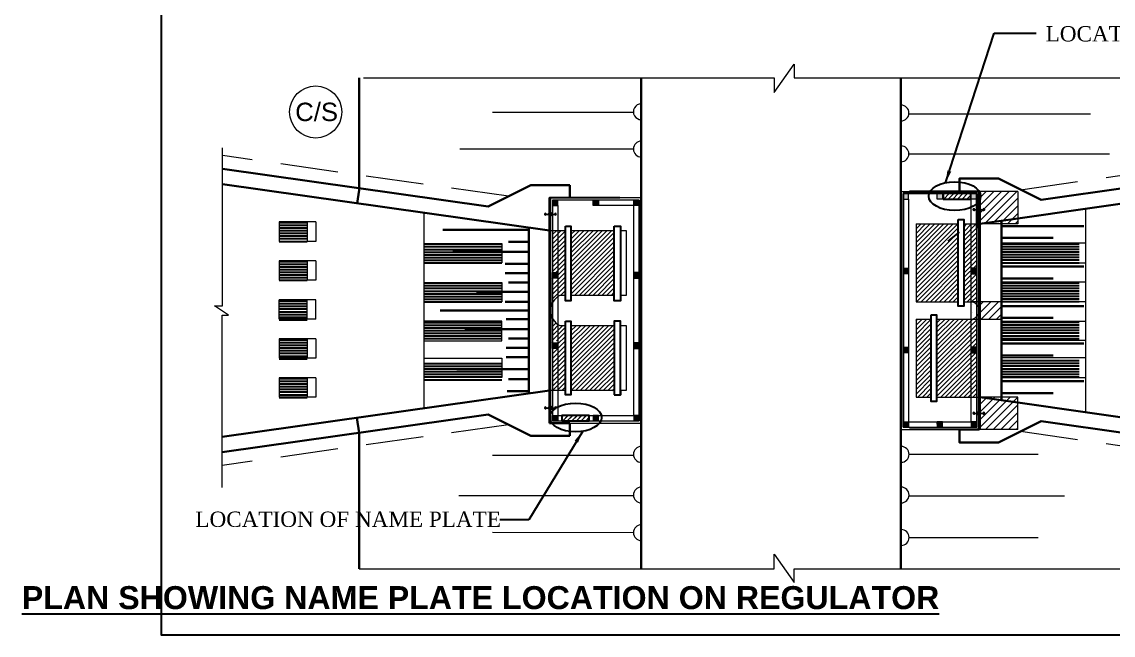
# Model space of a CAD drawing. Extents: x -358915 to 1258323, y -1667244 to -305611.
# Drawn here: x 1130786 to 1137903, y -1479586 to -1475585 of the extents above; entities that cross this region are included whole.
import ezdxf

# ---------------------------------------------------------------- set-up
doc = ezdxf.new("R2010")
doc.units = 0
doc.header["$LTSCALE"] = 300
doc.header["$MEASUREMENT"] = 0
for name, pattern in [('DASHED', [0.75, 0.5, -0.25]), ('DASHED2', [9.525, 6.35, -3.175]), ('HIDDEN', [0.375, 0.25, -0.125])]:
    doc.linetypes.add(name, pattern=pattern)
doc.layers.get('0').update_dxf_attribs({"linetype": 'CONTINUOUS'})
for name, color, linetype, lineweight in [('Dim', 7, 'CONTINUOUS', 9), ('Dimension', 8, 'CONTINUOUS', 18), ('HATCH', 252, 'CONTINUOUS', 5), ('line2', 3, 'CONTINUOUS', 30), ('Railing', 8, 'CONTINUOUS', 0), ('slop', 8, 'CONTINUOUS', 9)]:
    doc.layers.add(name, color=color, linetype=linetype, lineweight=lineweight)
for name, color, linetype in [('DOTTED', 240, 'DASHED2'), ('HATCH-1', 8, 'CONTINUOUS'), ('LINE', 7, 'CONTINUOUS'), ('line4', 4, 'CONTINUOUS'), ('line5', 5, 'CONTINUOUS'), ('P1', 7, 'CONTINUOUS'), ('TEXT', 10, 'CONTINUOUS')]:
    doc.layers.add(name, color=color, linetype=linetype)
doc.styles.add('Arial', font='arial.ttf')
doc.styles.add('style1', font='times.ttf')
doc.dimstyles.new('dim', dxfattribs={"dimtxt": 20, "dimasz": 20, "dimexe": 20, "dimexo": 5, "dimgap": 10, "dimtad": 1, "dimdec": 0, "dimzin": 0, "dimdsep": 46, "dimtxsty": 'Standard', "dimcen": 0.09, "dimclrd": 256, "dimclre": 256, "dimclrt": 7, "dimadec": 0, "dimazin": 0, "dimtfac": 1, "dimtdec": 0, "dimtofl": 0, "dimtmove": 0, "dimatfit": 3, "dimfxl": 20, "dimfxlon": 1, "dimtolj": 1, "dimtzin": 0, "dimlwd": -1, "dimlwe": -1, "dimarcsym": 1})
pattern_1 = [(180, (1037246.473, -1494840.805), (-3e-15, -17.64), [])]
pattern_2 = [(180, (1037246.473, -1494586.789), (-3e-15, -17.64), [])]
pattern_3 = [(180, (1037246.473, -1494586.075), (-3e-15, -17.64), [])]
pattern_4 = [(180, (1037071.963, -1494584.717), (-3e-15, -17.64), [])]

# ---------------------------------------------------------------- blocks, each defined once
blk = doc.blocks.new('Ralling02')
at = {"layer": 'Dim'}
h = blk.add_hatch(dxfattribs=at)
h.set_pattern_fill('ANSI31', color=15)
h.set_pattern_definition([(45, (350, -100), (-0.0883883476, 0.0883883476), [])])
h.paths.add_polyline_path([(-1700, -5275), (-1700, -5400), (-1575, -5400), (-1575, -5275)])
h = blk.add_hatch(dxfattribs=at)
h.set_pattern_fill('ANSI31', color=15)
h.set_pattern_definition([(45, (199.9996, -100), (-0.0883883476, 0.0883883476), [])])
h.paths.add_polyline_path([(-788, -5400), (-788, -5275), (-913, -5275), (-913, -5400)])
h = blk.add_hatch(dxfattribs=at)
h.set_pattern_fill('ANSI31', color=15)
h.set_pattern_definition([(45, (50, -100), (-0.0883883476, 0.0883883476), [])])
h.paths.add_polyline_path([(0, -5275), (-125, -5275), (-125, -5400), (0, -5400)])
at = {"layer": 'slop'}
h = blk.add_hatch(color=15, dxfattribs=at)
h.paths.add_polyline_path([(-1700, 0), (-1700, -125), (-1575, -125), (-1575, 0)])
h.paths.add_polyline_path([(-913, 0), (-913, -125), (-788, -125), (-788, 0)])
h.paths.add_polyline_path([(0, 0), (-125, 0), (-125, -125), (0, -125)])
for points in [[(-1575, -1725), (-1700, -1725), (-1700, -1850), (-1575, -1850)], [(0, -1725), (-125, -1725), (-125, -1850), (0, -1850)], [(-1575, -3550), (-1700, -3550), (-1700, -3675), (-1575, -3675)], [(0, -3550), (-125, -3550), (-125, -3675), (0, -3675)]]:
    blk.add_hatch(color=15, dxfattribs=at).paths.add_polyline_path(points)
at = {"layer": 'Dim', "ltscale": 500}
blk.add_lwpolyline([(-1700, -5400), (0, -5400), (0, 0), (-1700, 0)], close=True, dxfattribs=at)
blk.add_lwpolyline([(-1575, -125), (-1575, -125), (-1575, -5275), (-125, -5275), (-125, -125), (-913, -125)], dxfattribs=at)
at = {"layer": 'P1', "color": 8, "linetype": 'DASHED', "ltscale": 800000}
for p, q in [((0, 0), (-1700, 0)), ((-1700, 0), (-1700, -5400)), ((0, -801), (0, 0))]:
    blk.add_line(p, q, dxfattribs=at)
at = {"layer": 'Railing', "ltscale": 500}
for points in [[(-1700, -125), (-1575, -125), (-1575, 0), (-1700, 0)], [(0, -125), (-125, -125), (-125, 0), (0, 0)], [(-788, -125), (-913, -125), (-913, 0), (-788, 0)], [(-1700, -1725), (-1575, -1725), (-1575, -1850), (-1700, -1850)], [(0, -1725), (-125, -1725), (-125, -1850), (0, -1850)], [(-1700, -3550), (-1575, -3550), (-1575, -3675), (-1700, -3675)], [(0, -3550), (-125, -3550), (-125, -3675), (0, -3675)], [(-1700, -5275), (-1575, -5275), (-1575, -5400), (-1700, -5400)], [(-788, -5275), (-913, -5275), (-913, -5400), (-788, -5400)], [(0, -5275), (-125, -5275), (-125, -5400), (0, -5400)]]:
    blk.add_lwpolyline(points, close=True, dxfattribs=at)
blk = doc.blocks.new('RL 1')
at = {"layer": 'slop'}
for points in [[(125, 175), (0, 175), (0, 50), (125, 50)], [(1062, 175), (938, 175), (938, 50), (1062, 50)], [(2000, 175), (1875, 175), (1875, 50), (2000, 50)], [(125, -1500), (0, -1500), (0, -1625), (125, -1625)], [(2000, -1500), (1875, -1500), (1875, -1625), (2000, -1625)], [(125, -3125), (0, -3125), (0, -3250), (125, -3250)], [(2000, -3125), (1875, -3125), (1875, -3250), (2000, -3250)], [(125, -4800), (0, -4800), (0, -4925), (125, -4925)], [(1062, -4800), (938, -4800), (938, -4925), (1062, -4925)], [(2000, -4800), (1875, -4800), (1875, -4925), (2000, -4925)]]:
    blk.add_hatch(color=15, dxfattribs=at).paths.add_polyline_path(points)
at = {"layer": 'Dim', "ltscale": 500}
blk.add_lwpolyline([(0, -4925), (2000, -4925), (2000, 175), (0, 175)], close=True, dxfattribs=at)
blk.add_lwpolyline([(125, 50), (125, -4800), (1875, -4800), (1875, 50), (938, 50)], dxfattribs=at)
at = {"layer": 'P1', "color": 8, "linetype": 'DASHED', "ltscale": 800000}
blk.add_line((2000, 175), (2000, -4924), dxfattribs=at)
at = {"layer": 'Railing', "ltscale": 500}
for points in [[(0, 50), (125, 50), (125, 175), (0, 175)], [(1062, 50), (938, 50), (938, 175), (1062, 175)], [(2000, 50), (1875, 50), (1875, 175), (2000, 175)], [(0, -1500), (125, -1500), (125, -1625), (0, -1625)], [(2000, -1500), (1875, -1500), (1875, -1625), (2000, -1625)], [(0, -3125), (125, -3125), (125, -3250), (0, -3250)], [(2000, -3125), (1875, -3125), (1875, -3250), (2000, -3250)], [(0, -4800), (125, -4800), (125, -4925), (0, -4925)], [(1062, -4800), (938, -4800), (938, -4925), (1062, -4925)], [(2000, -4800), (1875, -4800), (1875, -4925), (2000, -4925)]]:
    blk.add_lwpolyline(points, close=True, dxfattribs=at)

msp = doc.modelspace()

# ---------------------------------------------------------------- hatches: boundary and pattern name
at = {"layer": 'Dim'}
h = msp.add_hatch(dxfattribs=at)
h.set_pattern_fill('ANSI31', color=8, scale=282.24)
h.set_pattern_definition([(45, (1030694.816, -1486978.05), (-24.946727, 24.946727), [])])
h.paths.add_polyline_path([(1137281.1, -1476692.1), (1137027.1, -1476692.1), (1137027.1, -1476903.8), (1137281.3, -1476903.8)])
edge = h.paths.add_edge_path()
edge.add_arc((1137027.1, -1478138.1), 12.3, 270.00049, 449.99951)
edge.add_line((1137027.1, -1478125.8), (1137027.1, -1478032.7))
edge.add_line((1137027.1, -1478032.7), (1137281.3, -1478032.7))
edge.add_line((1137281.3, -1478032.7), (1137281.1, -1478244.4))
edge.add_line((1137281.1, -1478244.4), (1137027.1, -1478244.4))
edge.add_line((1137027.1, -1478244.4), (1137027.1, -1478150.5))
edge = h.paths.add_edge_path()
edge.add_line((1137173.8, -1477524.7), (1137173.7, -1477411.8))
edge.add_line((1137173.7, -1477411.8), (1136984.9, -1477411.8))
edge.add_arc((1136968.3, -1477468.2), 58.8, -73.80477, 73.57594, ccw=False)
edge.add_line((1136984.7, -1477524.7), (1137173.8, -1477524.7))
h = msp.add_hatch(dxfattribs=at)
h.set_pattern_fill('ANSI31', color=8, scale=169.344)
h.set_pattern_definition([(45, (1135058.67, -1477567.03), (-14.96804, 14.96804), [])])
h.paths.add_polyline_path([(1136893, -1476903.8), (1136617.8, -1476903.8), (1136617.8, -1477411.8), (1136893, -1477411.8)])
h.paths.add_polyline_path([(1137013, -1476903.8), (1136928.3, -1476903.8), (1136928.3, -1477411.8), (1137013, -1477411.8)])
h.paths.add_polyline_path([(1137013, -1477524.7), (1136751.9, -1477524.7), (1136751.9, -1478032.7), (1137013, -1478032.7)])
h.paths.add_polyline_path([(1136716.6, -1477524.7), (1136617.8, -1477524.7), (1136617.8, -1478032.7), (1136716.6, -1478032.7)])
h = msp.add_hatch(dxfattribs=at)
h.set_pattern_fill('ANSI31', color=8, scale=169.344)
h.set_pattern_definition([(45, (1137395.23, -1477567.34), (-14.96804, 14.96804), [])])
h.paths.add_polyline_path([(1134648.7, -1477567.3), (1134367.1, -1477567.3), (1134367.1, -1477990.7), (1134648.7, -1477990.7)])
h.paths.add_polyline_path([(1134649.3, -1476946.4), (1134367.1, -1476946.4), (1134367.1, -1477369.8), (1134649.3, -1477369.8)])
h.paths.add_polyline_path([(1134331.8, -1476946.4), (1134282.4, -1476946.4), (1134282.4, -1477377.1, -0.032917), (1134294.9, -1477369.8), (1134331.8, -1477369.8)])
h.paths.add_polyline_path([(1134331.9, -1477567.3), (1134294.7, -1477567.3, -0.032455), (1134282.4, -1477560.1), (1134282.4, -1477990.7), (1134331.9, -1477990.7)])
h.paths.add_polyline_path([(1134282.4, -1477701.3), (1134247.1, -1477701.3), (1134247.1, -1477990.7), (1134282.4, -1477990.7)])
h.paths.add_polyline_path([(1134282.4, -1477560.1, -0.120705), (1134247.1, -1477521.1), (1134247.1, -1477666), (1134282.4, -1477666)])
h.paths.add_polyline_path([(1134282.4, -1477271), (1134247.1, -1477271), (1134247.1, -1477416.1, -0.120705), (1134282.4, -1477377.1)])
h.paths.add_polyline_path([(1134282.4, -1476946.4), (1134247.1, -1476946.4), (1134247.1, -1477235.7), (1134282.4, -1477235.7)])
at = {"layer": 'HATCH'}
h = msp.add_hatch(dxfattribs=at)
h.set_pattern_fill('ANSI31', color=256, scale=169.642667)
h.set_pattern_definition([(45, (1116108.4, -1476168.726), (-14.994435, 14.994435), [])])
h.paths.add_polyline_path([(1136973.8, -1476741.5), (1136973.8, -1476706.2), (1136794.6, -1476706.2), (1136794.6, -1476741.5)])
h = msp.add_hatch(dxfattribs=at)
h.set_pattern_fill('ANSI31', color=256, scale=169.642667)
h.set_pattern_definition([(45, (1117382.345, -1475475.436), (-14.994435, 14.994435), [])])
h.paths.add_polyline_path([(1134307.4, -1478187.2), (1134486.6, -1478187.2), (1134486.6, -1478153.8), (1134307.4, -1478153.8)])
h = msp.add_hatch(dxfattribs=at)
h.set_pattern_fill('ANSI31', color=256, scale=169.642667)
h.set_pattern_definition([(45, (1117382.345, -1475476.128), (-14.994435, 14.994435), [])])
h.paths.add_polyline_path([(1134307.4, -1478187.9), (1134486.6, -1478187.9), (1134486.6, -1478154.5), (1134307.4, -1478154.5)])
at = {"layer": 'HATCH-1', "ltscale": 2}
h = msp.add_hatch(dxfattribs=at)
h.set_pattern_fill('ANSI31', color=14, scale=141.12, angle=135, style=0)
h.set_pattern_definition(pattern_2)
h.paths.add_polyline_path([(1132646.9, -1477024.5), (1132463.4, -1477024.5), (1132463.4, -1476883.4), (1132646.9, -1476883.4)])
h = msp.add_hatch(dxfattribs=at)
h.set_pattern_fill('ANSI31', color=14, scale=141.12, angle=135, style=0)
h.set_pattern_definition(pattern_3)
h.paths.add_polyline_path([(1133409.4, -1477030.9), (1133916.8, -1477030.9), (1133916.8, -1477157.9), (1133408.8, -1477157.9)])
h = msp.add_hatch(dxfattribs=at)
h.set_pattern_fill('ANSI31', color=14, scale=141.12, angle=135, style=0)
h.set_pattern_definition(pattern_4)
h.paths.add_polyline_path([(1137681.2, -1477029.5), (1137173.8, -1477029.5), (1137173.8, -1477156.5), (1137681.8, -1477156.5)])
h = msp.add_hatch(dxfattribs=at)
h.set_pattern_fill('ANSI31', color=14, scale=141.12, angle=135, style=0)
h.set_pattern_definition(pattern_1)
h.paths.add_polyline_path([(1132646.9, -1477278.5), (1132463.4, -1477278.5), (1132463.4, -1477137.4), (1132646.9, -1477137.4)])
h = msp.add_hatch(dxfattribs=at)
h.set_pattern_fill('ANSI31', color=14, scale=141.12, angle=135, style=0)
h.set_pattern_definition([(180, (1037246.473, -1494840.09), (-3e-15, -17.64), [])])
h.paths.add_polyline_path([(1133409.4, -1477284.9), (1133916.8, -1477284.9), (1133916.8, -1477411.9), (1133408.8, -1477411.9)])
h = msp.add_hatch(dxfattribs=at)
h.set_pattern_fill('ANSI31', color=14, scale=141.12, angle=135, style=0)
h.set_pattern_definition([(180, (1037071.963, -1494838.733), (-3e-15, -17.64), [])])
h.paths.add_polyline_path([(1137681.2, -1477283.5), (1137173.8, -1477283.5), (1137173.8, -1477410.5), (1137681.8, -1477410.5)])
h = msp.add_hatch(dxfattribs=at)
h.set_pattern_fill('ANSI31', color=14, scale=141.12, angle=135, style=0)
h.set_pattern_definition(pattern_2)
h.paths.add_polyline_path([(1132646.9, -1477391.3), (1132463.4, -1477391.3), (1132463.4, -1477532.5), (1132646.9, -1477532.5)])
h = msp.add_hatch(dxfattribs=at)
h.set_pattern_fill('ANSI31', color=14, scale=141.12, angle=135, style=0)
h.set_pattern_definition(pattern_3)
h.paths.add_polyline_path([(1133409.4, -1477665.9), (1133916.8, -1477665.9), (1133916.8, -1477538.9), (1133408.8, -1477538.9)])
h = msp.add_hatch(dxfattribs=at)
h.set_pattern_fill('ANSI31', color=14, scale=141.12, angle=135, style=0)
h.set_pattern_definition(pattern_4)
h.paths.add_polyline_path([(1137681.2, -1477664.5), (1137173.8, -1477664.5), (1137173.8, -1477537.5), (1137681.8, -1477537.5)])
h = msp.add_hatch(dxfattribs=at)
h.set_pattern_fill('ANSI31', color=14, scale=141.12, angle=135, style=0)
h.set_pattern_definition(pattern_1)
h.paths.add_polyline_path([(1132646.9, -1477786.5), (1132463.4, -1477786.5), (1132463.4, -1477645.4), (1132646.9, -1477645.4)])
h = msp.add_hatch(dxfattribs=at)
h.set_pattern_fill('ANSI31', color=14, scale=141.12, angle=135, style=0)
h.set_pattern_definition([(180, (1037246.473, -1494871.582), (-3e-15, -17.64), [])])
h.paths.add_polyline_path([(1133409.4, -1477796.2), (1133916.8, -1477796.2), (1133916.8, -1477923.2), (1133408.8, -1477923.2)])
h = msp.add_hatch(dxfattribs=at)
h.set_pattern_fill('ANSI31', color=14, scale=141.12, angle=135, style=0)
h.set_pattern_definition([(180, (1037071.963, -1494852.845), (-3e-15, -17.64), [])])
h.paths.add_polyline_path([(1137681.2, -1477777.4), (1137173.8, -1477777.4), (1137173.8, -1477904.4), (1137681.8, -1477904.4)])
h = msp.add_hatch(dxfattribs=at)
h.set_pattern_fill('ANSI31', color=14, scale=141.12, angle=135, style=0)
h.set_pattern_definition([(180, (1037246.473, -1494581.29), (-3e-15, -17.64), [])])
h.paths.add_polyline_path([(1132646.9, -1478035), (1132463.4, -1478035), (1132463.4, -1477893.9), (1132646.9, -1477893.9)])

# ---------------------------------------------------------------- linework, layer by layer
at = {"color": 1}
msp.add_line((1134233, -1478202.1), (1134233, -1476734.4), dxfattribs=at)
at = {"color": 7}
for points in [[(1137032.7, -1476692.1), (1136574.8, -1476692.1)], [(1134685.2, -1476734.4), (1134227.3, -1476734.4)]]:
    msp.add_lwpolyline(points, dxfattribs=at)
at = {"color": 1, "elevation": 0}
msp.add_lwpolyline([(1137027.1, -1478238.7), (1137027.1, -1476697.7)], dxfattribs=at)
at = {"lineweight": 18}
msp.add_lwpolyline([(1134233, -1477990.4), (1134233, -1478202.1), (1134825.7, -1478202.1), (1134825.7, -1476734.4), (1134233, -1476734.4), (1134233, -1476946.1), (1134331.8, -1476946.1), (1134331.8, -1476917.5), (1134367.1, -1476917.5), (1134367.1, -1476946.1), (1134649.3, -1476946.1), (1134649.3, -1476917.5), (1134691.7, -1476917.5), (1134691.7, -1476946.1), (1134727, -1476946.1), (1134727.1, -1477369.5), (1134691.1, -1477369.5), (1134691.1, -1477405), (1134648.7, -1477405), (1134648.7, -1477369.5), (1134367.1, -1477369.5), (1134367.1, -1477405.2), (1134331.8, -1477405.2), (1134331.8, -1477369.5), (1134294.9, -1477369.5, 0.617643), (1134294.7, -1477567), (1134331.9, -1477567), (1134331.9, -1477538.4), (1134367.1, -1477538.4), (1134367.1, -1477567), (1134648.7, -1477567), (1134648.7, -1477538.4), (1134691.1, -1477538.4), (1134691.1, -1477567), (1134727.2, -1477567), (1134727.4, -1477990.4), (1134691.7, -1477990.4), (1134691.7, -1478018.6), (1134649.3, -1478018.6), (1134649.3, -1477990.4), (1134367.1, -1477990.4), (1134367.1, -1478018.6), (1134331.8, -1478018.6), (1134331.8, -1477990.4), (1134233, -1477990.4)], format="xyb", dxfattribs=at)
at = {"color": 3}
for points in [[(1134331.8, -1476917.5), (1134367.1, -1476917.5), (1134367.1, -1477405.2), (1134331.8, -1477405.2)], [(1134649.3, -1476917.5), (1134691.1, -1476917.5), (1134691.1, -1477405), (1134649.3, -1477405)], [(1136893, -1476875.5), (1136928.3, -1476875.5), (1136928.3, -1477440), (1136893, -1477440)], [(1136716.6, -1477496.5), (1136751.9, -1477496.5), (1136751.9, -1478060.9), (1136716.6, -1478060.9)], [(1134331.9, -1477538.4), (1134367.1, -1477538.4), (1134367.1, -1478018.6), (1134331.9, -1478018.6)], [(1134649.3, -1478018.6), (1134691.1, -1478018.6), (1134691.1, -1477538.4), (1134649.3, -1477538.4)]]:
    msp.add_lwpolyline(points, close=True, dxfattribs=at)
at = {"color": 7, "elevation": 0}
msp.add_lwpolyline([(1137032.7, -1478244.4), (1136574.8, -1478244.4)], dxfattribs=at)
at = {"layer": 'Dim', "color": 0, "linetype": 'DASHED2', "lineweight": 18, "ltscale": 700}
for p, q in [((1137281.1, -1476692.1), (1137027.1, -1476692.1)), ((1137281.1, -1476692.1), (1137281.3, -1476903.8)), ((1137281.3, -1476903.8), (1137027.1, -1476903.8)), ((1137173.7, -1477411.8), (1136984.9, -1477411.8)), ((1136984.7, -1477524.7), (1137173.7, -1477524.7)), ((1137281.3, -1478032.7), (1137027.1, -1478032.7)), ((1137281.1, -1478244.4), (1137281.3, -1478032.7)), ((1137281.1, -1478244.4), (1137027.1, -1478244.4))]:
    msp.add_line(p, q, dxfattribs=at)
at = {"layer": 'Dim', "lineweight": 18, "ltscale": 500}
for points in [[(1134206.7, -1476838.9), (1134220.7, -1476838.9)], [(1134206.7, -1476838.9), (1134220.7, -1476838.9)], [(1134206.7, -1476838.9), (1134220.7, -1476838.9)], [(1134206.7, -1476838.9), (1134220.7, -1476838.9)], [(1134206.7, -1476841.6), (1134220.7, -1476841.6)], [(1134206.7, -1476841.6), (1134220.7, -1476841.6)], [(1134206.7, -1476841.6), (1134220.7, -1476841.6)], [(1134206.7, -1476841.6), (1134220.7, -1476841.6)], [(1134206.7, -1478102.4), (1134220.7, -1478102.4)], [(1134206.7, -1478102.4), (1134220.7, -1478102.4)], [(1134206.7, -1478102.4), (1134220.7, -1478102.4)], [(1134206.7, -1478102.4), (1134220.7, -1478102.4)], [(1134206.7, -1478105.2), (1134220.7, -1478105.2)], [(1134206.7, -1478105.2), (1134220.7, -1478105.2)], [(1134206.7, -1478105.2), (1134220.7, -1478105.2)], [(1134206.7, -1478105.2), (1134220.7, -1478105.2)], [(1137000.8, -1478137.2), (1137014.8, -1478137.2)], [(1137000.8, -1478137.2), (1137014.8, -1478137.2)], [(1137000.8, -1478137.2), (1137014.8, -1478137.2)], [(1137000.8, -1478137.2), (1137014.8, -1478137.2)], [(1137000.8, -1478139.9), (1137014.8, -1478139.9)], [(1137000.8, -1478139.9), (1137014.8, -1478139.9)], [(1137000.8, -1478139.9), (1137014.8, -1478139.9)], [(1137000.8, -1478139.9), (1137014.8, -1478139.9)]]:
    msp.add_lwpolyline(points, dxfattribs=at)
at = {"layer": 'Dim', "lineweight": 18, "ltscale": 500, "elevation": 0}
for points in [[(1134245.3, -1476838.9), (1134259.4, -1476838.9)], [(1134245.3, -1476838.9), (1134259.4, -1476838.9)], [(1134245.3, -1476838.9), (1134259.4, -1476838.9)], [(1134245.3, -1476838.9), (1134259.4, -1476838.9)], [(1134245.3, -1476841.6), (1134259.4, -1476841.6)], [(1134245.3, -1476841.6), (1134259.4, -1476841.6)], [(1134245.3, -1476841.6), (1134259.4, -1476841.6)], [(1134245.3, -1476841.6), (1134259.4, -1476841.6)], [(1137000.8, -1476808.8), (1137014.8, -1476808.8)], [(1137000.8, -1476808.8), (1137014.8, -1476808.8)], [(1137000.8, -1476808.8), (1137014.8, -1476808.8)], [(1137000.8, -1476808.8), (1137014.8, -1476808.8)], [(1137000.8, -1476811.5), (1137014.8, -1476811.5)], [(1137000.8, -1476811.5), (1137014.8, -1476811.5)], [(1137000.8, -1476811.5), (1137014.8, -1476811.5)], [(1137000.8, -1476811.5), (1137014.8, -1476811.5)], [(1137039.4, -1476808.8), (1137053.5, -1476808.8)], [(1137039.4, -1476808.8), (1137053.5, -1476808.8)], [(1137039.4, -1476808.8), (1137053.5, -1476808.8)], [(1137039.4, -1476808.8), (1137053.5, -1476808.8)], [(1137039.4, -1476811.5), (1137053.5, -1476811.5)], [(1137039.4, -1476811.5), (1137053.5, -1476811.5)], [(1137039.4, -1476811.5), (1137053.5, -1476811.5)], [(1137039.4, -1476811.5), (1137053.5, -1476811.5)], [(1134245.3, -1478102.4), (1134259.4, -1478102.4)], [(1134245.3, -1478102.4), (1134259.4, -1478102.4)], [(1134245.3, -1478102.4), (1134259.4, -1478102.4)], [(1134245.3, -1478102.4), (1134259.4, -1478102.4)], [(1134245.3, -1478105.2), (1134259.4, -1478105.2)], [(1134245.3, -1478105.2), (1134259.4, -1478105.2)], [(1134245.3, -1478105.2), (1134259.4, -1478105.2)], [(1134245.3, -1478105.2), (1134259.4, -1478105.2)], [(1137039.4, -1478137.2), (1137053.5, -1478137.2)], [(1137039.4, -1478137.2), (1137053.5, -1478137.2)], [(1137039.4, -1478137.2), (1137053.5, -1478137.2)], [(1137039.4, -1478137.2), (1137053.5, -1478137.2)], [(1137039.4, -1478139.9), (1137053.5, -1478139.9)], [(1137039.4, -1478139.9), (1137053.5, -1478139.9)], [(1137039.4, -1478139.9), (1137053.5, -1478139.9)], [(1137039.4, -1478139.9), (1137053.5, -1478139.9)]]:
    msp.add_lwpolyline(points, dxfattribs=at)
at = {"layer": 'Dim', "color": 0, "linetype": 'DASHED2', "lineweight": 18, "ltscale": 700}
msp.add_lwpolyline([(1137173.7, -1477411.8), (1137173.7, -1477524.7)], dxfattribs=at)
at = {"layer": 'Dim', "ltscale": 50}
msp.add_circle((1132702.4, -1476173.5), 169.8, dxfattribs=at)
at = {"layer": 'Dim', "lineweight": 18, "ltscale": 500}
for centre, radius in [((1137027.1, -1476810.2, 0), 12.3), ((1137027.1, -1476810.1, 0), 12.3), ((1137027.1, -1476810.2, 0), 12.3), ((1137027.1, -1476810.2, 0), 12.3), ((1134200.5, -1476840.3), 4.82), ((1134200.5, -1476840.3), 4.82), ((1134200.5, -1476840.3), 4.82), ((1134200.5, -1476840.3), 4.82), ((1134233, -1476840.3), 12.3), ((1134233, -1476840.3), 12.3), ((1134233, -1476840.3), 12.3), ((1134233, -1476840.3), 12.3), ((1134233, -1476840.3), 9.56), ((1134233, -1476840.3), 9.56), ((1134233, -1476840.3), 9.56), ((1134233, -1476840.3), 9.56), ((1134265.5, -1476840.3, 0), 4.82), ((1136994.6, -1476810.2, 0), 4.82), ((1136994.6, -1476810.2, 0), 4.82), ((1136994.6, -1476810.2, 0), 4.82), ((1136994.6, -1476810.2, 0), 4.82), ((1137027.1, -1476810.2, 0), 9.56), ((1137027.1, -1476810.1, 0), 9.56), ((1137027.1, -1476810.2, 0), 9.56), ((1137027.1, -1476810.2, 0), 9.56), ((1137059.6, -1476810.2, 0), 4.82), ((1134200.5, -1478103.8), 4.82), ((1134200.5, -1478103.8), 4.82), ((1134200.5, -1478103.8), 4.82), ((1134200.5, -1478103.8), 4.82), ((1134233, -1478103.8), 12.3), ((1134233, -1478103.8), 12.3), ((1134233, -1478103.8), 12.3), ((1134233, -1478103.8), 12.3), ((1134233, -1478103.8), 9.56), ((1134233, -1478103.8), 9.56), ((1134233, -1478103.8), 9.56), ((1134233, -1478103.8), 9.56), ((1134265.5, -1478103.8, 0), 4.82), ((1136994.6, -1478138.6), 4.82), ((1136994.6, -1478138.5), 4.82), ((1136994.6, -1478138.6), 4.82), ((1136994.6, -1478138.6), 4.82), ((1137027.1, -1478138.5), 12.3), ((1137027.1, -1478138.5), 12.3), ((1137027.1, -1478138.6), 12.3), ((1137027.1, -1478138.5), 12.3), ((1137027.1, -1478138.5), 9.56), ((1137027.1, -1478138.5), 9.56), ((1137027.1, -1478138.6), 9.56), ((1137027.1, -1478138.5), 9.56), ((1137059.6, -1478138.5, 0), 4.82)]:
    msp.add_circle(centre, radius, dxfattribs=at)
for centre, start, end in [((1134200.5, -1476840.3), 12.86098, 347.13902), ((1134200.5, -1476840.3), 12.86098, 347.13902), ((1134200.5, -1476840.3), 12.86098, 347.13902), ((1134200.5, -1476840.3), 12.86098, 347.13902), ((1134265.5, -1476840.3, 0), 192.86098, 167.13902), ((1134265.5, -1476840.3, 0), 192.86098, 167.13902), ((1134265.5, -1476840.3, 0), 192.86098, 167.13902), ((1134265.5, -1476840.3, 0), 192.86098, 167.13902), ((1136994.6, -1476810.2, 0), 12.86098, 347.13902), ((1136994.6, -1476810.2, 0), 12.86098, 347.13902), ((1136994.6, -1476810.2, 0), 12.86098, 347.13902), ((1136994.6, -1476810.2, 0), 12.86098, 347.13902), ((1137059.6, -1476810.2, 0), 192.86098, 167.13902), ((1137059.6, -1476810.1, 0), 192.86098, 167.13902), ((1137059.6, -1476810.2, 0), 192.86098, 167.13902), ((1137059.6, -1476810.2, 0), 192.86098, 167.13902), ((1134200.5, -1478103.8), 12.86098, 347.13902), ((1134200.5, -1478103.8), 12.86098, 347.13902), ((1134200.5, -1478103.8), 12.86098, 347.13902), ((1134200.5, -1478103.8), 12.86098, 347.13902), ((1134265.5, -1478103.8, 0), 192.86098, 167.13902), ((1134265.5, -1478103.8, 0), 192.86098, 167.13902), ((1134265.5, -1478103.8, 0), 192.86098, 167.13902), ((1134265.5, -1478103.8, 0), 192.86098, 167.13902), ((1136994.6, -1478138.6), 12.86098, 347.13902), ((1136994.6, -1478138.5), 12.86098, 347.13902), ((1136994.6, -1478138.6), 12.86098, 347.13902), ((1136994.6, -1478138.6), 12.86098, 347.13902), ((1137059.6, -1478138.5, 0), 192.86098, 167.13902), ((1137059.6, -1478138.5, 0), 192.86098, 167.13902), ((1137059.6, -1478138.6, 0), 192.86098, 167.13902), ((1137059.6, -1478138.5, 0), 192.86098, 167.13902)]:
    msp.add_arc(centre, 6.21, start, end, dxfattribs=at)
at = {"layer": 'Dimension', "color": 5, "lineweight": 13, "ltscale": 2}
for p, q in [((1134774.3, -1476177.9), (1133855.5, -1476177.9)), ((1136571, -1476186.5), (1137756.1, -1476186.5)), ((1134774.8, -1476415.4), (1133642.6, -1476415.4)), ((1136571, -1476446.1), (1137878.2, -1476446.1)), ((1134774.5, -1478413), (1133855.6, -1478413)), ((1136571.7, -1478405.3), (1137413.5, -1478405.3)), ((1134774.5, -1478678), (1133635, -1478678.1)), ((1136571.3, -1478678), (1137586.6, -1478678)), ((1134774.7, -1478917.4), (1133855.5, -1478917)), ((1136571.7, -1478948), (1137413.5, -1478948))]:
    msp.add_line(p, q, dxfattribs=at)
at = {"layer": 'Dimension', "color": 0, "lineweight": 30, "ltscale": 2}
for p, q in [((1134359.9, -1476649.8, 0), (1134359.9, -1476734.4)), ((1134091.4, -1476927.2), (1134091.4, -1478009.3)), ((1137173.7, -1476884.7), (1137173.7, -1478051.8)), ((1137173.8, -1476927.1), (1137173.8, -1478009.3)), ((1134227.3, -1478004.5), (1134227.3, -1478202.1)), ((1134227.3, -1478202.1), (1134359.9, -1478202.1)), ((1134359.9, -1478202.1), (1134359.9, -1478286.8))]:
    msp.add_line(p, q, dxfattribs=at)
at = {"layer": 'Dimension', "color": 0, "linetype": 'DASHED2', "lineweight": 30, "ltscale": 500000}
msp.add_line((1137032.7, -1476903.8), (1137032.7, -1476692.1), dxfattribs=at)
at = {"layer": 'Dimension', "color": 0, "lineweight": 13, "ltscale": 2}
for p, q in [((1133408.8, -1478106.5, 0), (1133408.8, -1476830.1, 0)), ((1137724.2, -1478132.1), (1137724.2, -1476804.3)), ((1132703.3, -1476890.4, 0), (1132463.4, -1476890.4, 0)), ((1132463.4, -1476890.4, 0), (1132463.4, -1477017.5, 0)), ((1132646.9, -1476890.4, 0), (1132646.9, -1477017.5, 0)), ((1132703.3, -1476890.4, 0), (1132703.3, -1477017.5, 0)), ((1132703.3, -1477017.5, 0), (1132463.4, -1477017.5, 0)), ((1132703.3, -1477144.5, 0), (1132463.4, -1477144.5, 0)), ((1132463.4, -1477144.5, 0), (1132463.4, -1477271.5, 0)), ((1132646.9, -1477144.5, 0), (1132646.9, -1477271.5, 0)), ((1132703.3, -1477144.5, 0), (1132703.3, -1477271.5, 0)), ((1132703.3, -1477271.5, 0), (1132463.4, -1477271.5, 0)), ((1132463.4, -1477525.4, 0), (1132463.4, -1477398.4, 0)), ((1132703.3, -1477398.4, 0), (1132463.4, -1477398.4, 0)), ((1132646.9, -1477525.4, 0), (1132646.9, -1477398.4, 0)), ((1132703.3, -1477525.4, 0), (1132703.3, -1477398.4, 0)), ((1132703.3, -1477525.4, 0), (1132463.4, -1477525.4, 0)), ((1132703.3, -1477652.4, 0), (1132463.4, -1477652.4, 0)), ((1132463.4, -1477652.4, 0), (1132463.4, -1477779.4, 0)), ((1132646.9, -1477652.4, 0), (1132646.9, -1477779.4, 0)), ((1132703.3, -1477652.4, 0), (1132703.3, -1477779.4, 0)), ((1132703.3, -1477779.4, 0), (1132463.4, -1477779.4, 0)), ((1132703.3, -1477906.4, 0), (1132463.4, -1477906.4, 0)), ((1132463.4, -1477906.4, 0), (1132463.4, -1478033.4, 0)), ((1132646.9, -1477906.4, 0), (1132646.9, -1478033.4, 0)), ((1132703.3, -1477906.4, 0), (1132703.3, -1478033.4, 0)), ((1132703.3, -1478033.4, 0), (1132463.4, -1478033.4, 0))]:
    msp.add_line(p, q, dxfattribs=at)
at = {"layer": 'Dimension', "color": 5, "lineweight": 18, "ltscale": 2, "elevation": 0}
for points in [[(1133013.8, -1475951.1), (1135692.4, -1475951.1), (1135692.3, -1476046), (1135821.9, -1475861.1), (1135821.9, -1475951.5), (1139276.4, -1475951.5)], [(1132092.5, -1478623.6), (1132092.5, -1477499.7), (1132134.2, -1477499.7), (1132041.8, -1477437.7), (1132093.7, -1477437.7), (1132093.7, -1476407.2)], [(1132985.3, -1479152.5), (1135692.4, -1479152.5), (1135692.3, -1479057.7), (1135821.9, -1479242.6), (1135821.9, -1479152.2), (1139276.4, -1479152.2)]]:
    msp.add_lwpolyline(points, dxfattribs=at)
at = {"layer": 'Dimension', "color": 0, "lineweight": 30, "ltscale": 2}
for points in [[(1132985.3, -1475951.1), (1132985.3, -1476688)], [(1137027, -1476889.6), (1137027, -1476692.1), (1136900.1, -1476692.1), (1136900.1, -1476607.5), (1137154.1, -1476607.5), (1137432.5, -1476746.6), (1138014.8, -1476662.9), (1138098.7, -1476650.8), (1138861.6, -1476541.1), (1138945.4, -1476529), (1139491.5, -1476450.5)], [(1137281.4, -1476868), (1139491.5, -1476550.2)], [(1137281.4, -1478068.4), (1139492.7, -1478386.5)], [(1132985.3, -1478266.1), (1132971.4, -1478168.5)], [(1132985.3, -1478266.1), (1132985.3, -1479152.5)]]:
    msp.add_lwpolyline(points, dxfattribs=at)
at = {"layer": 'Dimension', "color": 0, "lineweight": 30, "ltscale": 2, "elevation": 0}
for points in [[(1134359.9, -1476649.8), (1134105.9, -1476649.8), (1133826.4, -1476789.5), (1132093.7, -1476543.9)], [(1134227.3, -1476946.1), (1132093.7, -1476643.6)], [(1134227.3, -1476946.1), (1132093.7, -1476643.6)], [(1132985.3, -1476684.5), (1132973.4, -1476768.4)], [(1134227.3, -1477990.4), (1132092.5, -1478293.1)], [(1137027, -1478046.8), (1137027, -1478244.4), (1136900.1, -1478244.4), (1136900.1, -1478329), (1137154.1, -1478329), (1137432.5, -1478189.8), (1138014.8, -1478273.6), (1138098.7, -1478285.7), (1138861.6, -1478395.4), (1138945.4, -1478407.4), (1139492.7, -1478486.1)], [(1134359.9, -1478286.8), (1134105.9, -1478286.8), (1133826.4, -1478147), (1132092.5, -1478392.9)]]:
    msp.add_lwpolyline(points, dxfattribs=at)
at = {"layer": 'Dimension', "color": 0, "linetype": 'DASHED2', "lineweight": 30, "ltscale": 500000}
msp.add_lwpolyline([(1136900.2, -1476692.1), (1137032.7, -1476692.1)], dxfattribs=at)
at = {"layer": 'Dimension', "color": 0, "linetype": 'DASHED2', "lineweight": 30, "ltscale": 300}
for points in [[(1137032.7, -1476903.8), (1137281.4, -1476868)], [(1137032.7, -1478032.7), (1137281.4, -1478068.5)]]:
    msp.add_lwpolyline(points, dxfattribs=at)
at = {"layer": 'Dimension', "color": 0, "lineweight": 13, "ltscale": 2}
for points in [[(1137173.7, -1477115.5), (1137173.7, -1476974.4)], [(1137724.2, -1477029.5), (1137173.8, -1477029.5), (1137173.8, -1477156.5), (1137724.2, -1477156.5)], [(1137173.7, -1477256.6), (1137173.7, -1477397.7)], [(1137724.2, -1477283.5), (1137173.8, -1477283.5), (1137173.8, -1477410.5), (1137724.2, -1477410.5)], [(1137173.7, -1477538.9), (1137173.7, -1477680)], [(1137724.2, -1477664.5), (1137173.8, -1477664.5), (1137173.8, -1477537.5), (1137724.2, -1477537.5)], [(1137724.2, -1477777.4), (1137173.8, -1477777.4), (1137173.8, -1477904.4), (1137724.2, -1477904.4)], [(1137173.7, -1477962.2), (1137173.7, -1477821.1)]]:
    msp.add_lwpolyline(points, dxfattribs=at)
at = {"layer": 'Dimension', "color": 0, "lineweight": 13, "ltscale": 2, "elevation": 0}
for points in [[(1133408.8, -1477030.9), (1133916.8, -1477030.9), (1133916.8, -1477157.9), (1133408.8, -1477157.9)], [(1133408.8, -1477284.9), (1133916.8, -1477284.9), (1133916.8, -1477411.9), (1133408.8, -1477411.9)], [(1133408.8, -1477665.9), (1133916.8, -1477665.9), (1133916.8, -1477538.9), (1133408.8, -1477538.9)], [(1133408.8, -1477778.8), (1133916.8, -1477778.8), (1133916.8, -1477905.8), (1133408.8, -1477905.8)]]:
    msp.add_lwpolyline(points, dxfattribs=at)
at = {"layer": 'Dimension', "color": 5, "lineweight": 13, "ltscale": 2}
for centre, start, end in [((1134825.7, -1476171.6), 90, 270.42738), ((1136519.7, -1476180.2), 270, 90), ((1134826.5, -1476415.4), 90, 270), ((1136519.3, -1476446.1), 270, 90), ((1134825.9, -1478406.7), 90, 270), ((1136520, -1478406.7), 270, 90), ((1134825.9, -1478671.7), 90, 270), ((1136519.9, -1478671.7), 270, 90), ((1134826.4, -1478917.4), 90.04795, 270), ((1136520, -1478949.3), 270, 90)]:
    msp.add_arc(centre, 51.7, start, end, dxfattribs=at)
at = {"layer": 'DOTTED', "color": 0, "linetype": 'HIDDEN', "lineweight": 20, "ltscale": 5}
msp.add_lwpolyline([(1137299.6, -1476680.2), (1139491.5, -1476365)], dxfattribs=at)
at = {"layer": 'DOTTED', "color": 0, "linetype": 'HIDDEN', "lineweight": 20, "ltscale": 5, "elevation": 0}
for points in [[(1133959.7, -1476722.9), (1132093.7, -1476458.3)], [(1133959.7, -1478213.6), (1132092.5, -1478478.4)], [(1137299.6, -1478256.3), (1139492.9, -1478571.7)]]:
    msp.add_lwpolyline(points, dxfattribs=at)
at = {"layer": 'DOTTED', "color": 8, "ltscale": 0.5}
msp.add_lwpolyline([(1136826.2, -1477016), (1136899.9, -1476956.9)], dxfattribs=at)
at = {"layer": 'LINE', "lineweight": 18}
for p, q in [((1134331.8, -1476946.1), (1134331.8, -1476917.5)), ((1134331.9, -1477567), (1134331.9, -1477538.4)), ((1134331.9, -1477538.4), (1134367.1, -1477538.4)), ((1134367.1, -1477538.4), (1134367.1, -1477567)), ((1134648.7, -1477567), (1134648.7, -1477538.4)), ((1134648.7, -1477538.4), (1134691.1, -1477538.4)), ((1134691.1, -1477538.4), (1134691.1, -1477567))]:
    msp.add_line(p, q, dxfattribs=at)
at = {"layer": 'LINE'}
msp.add_lwpolyline([(1145196.5, -1479586), (1131697.9, -1479586), (1131697.9, -1470040.6), (1145196.5, -1470040.6)], close=True, dxfattribs=at)
at = {"layer": 'LINE', "lineweight": 18, "ltscale": 2}
for points in [[(1136519.1, -1476692.1), (1137027.1, -1476692.1)], [(1136519.1, -1476692.1), (1136519.1, -1478244.4)], [(1137027.1, -1476692.1), (1137027.1, -1476903.8)], [(1136617.8, -1476903.8), (1136893, -1476903.8)], [(1136617.8, -1476903.8), (1136617.8, -1477411.8)], [(1136893, -1476875.5), (1136928.3, -1476875.5)], [(1136893, -1476875.5), (1136893, -1476903.8)], [(1136928.3, -1476875.5), (1136928.3, -1476903.8)], [(1136928.3, -1476903.8), (1137027.1, -1476903.8)], [(1136617.8, -1477411.8), (1136893, -1477411.8)], [(1136893, -1477440), (1136893, -1477411.8)], [(1136893, -1477440), (1136928.3, -1477440)], [(1136928.3, -1477411.8), (1136984.8, -1477411.8)], [(1136928.3, -1477440), (1136928.3, -1477411.8)], [(1136716.6, -1477496.5), (1136751.9, -1477496.5)], [(1136716.6, -1477524.7), (1136716.6, -1477496.5)], [(1136751.9, -1477524.7), (1136751.9, -1477496.5)], [(1137027.1, -1477468.2), (1137027.1, -1477468.3)], [(1136617.8, -1477524.7), (1136716.6, -1477524.7)], [(1136617.8, -1477524.7), (1136617.8, -1478032.7)], [(1136751.9, -1477524.7), (1136984.9, -1477524.7)], [(1136617.8, -1478032.7), (1136716.6, -1478032.7)], [(1136716.6, -1478032.7), (1136716.6, -1478060.9)], [(1136716.6, -1478060.9), (1136751.9, -1478060.9)], [(1136751.9, -1478032.7), (1137027.1, -1478032.7)], [(1136751.9, -1478032.7), (1136751.9, -1478060.9)], [(1137027.1, -1478032.7), (1137027.1, -1478244.4)], [(1136519.1, -1478244.4), (1137027.1, -1478244.4)]]:
    msp.add_lwpolyline(points, dxfattribs=at)
msp.add_arc((1136968.3, -1477468.2), 58.8, 286.27673, 73.72327, dxfattribs=at)
at = {"layer": 'line2', "color": 3}
for points in [[(1134825.6, -1475951.1), (1134825.6, -1479152.5)], [(1136519.1, -1475951.5), (1136519.1, -1479152.2)], [(1134232.8, -1477256.6), (1134227.2, -1477256.6)]]:
    msp.add_lwpolyline(points, dxfattribs=at)
at = {"layer": 'line2', "color": 7, "elevation": 0}
for points in [[(1137032.7, -1476692.1), (1137032.7, -1478244.4)], [(1134227.3, -1476734.4), (1134227.3, -1478202.1)]]:
    msp.add_lwpolyline(points, dxfattribs=at)
at = {"layer": 'line2', "color": 14}
for points in [[(1137173.8, -1476917.4), (1137711, -1476917.4)], [(1137173.8, -1476994.9), (1137511.8, -1476994.9)], [(1137173.8, -1477182.2), (1137711, -1477182.2)], [(1137173.8, -1477259.7), (1137511.8, -1477259.7)], [(1137173.8, -1477439.6), (1137711, -1477439.6)], [(1137173.8, -1477517.1), (1137511.8, -1477517.1)], [(1137173.8, -1477683.5), (1137711, -1477683.5)], [(1137173.8, -1477761), (1137511.8, -1477761)], [(1137173.8, -1477930), (1137711, -1477930)], [(1137173.8, -1478007.5), (1137511.8, -1478007.5)]]:
    msp.add_lwpolyline(points, dxfattribs=at)
at = {"layer": 'line2', "color": 14, "elevation": 0}
for points in [[(1134091.4, -1476943.2), (1133532.2, -1476943.2)], [(1134091.4, -1477021.3), (1133959.1, -1477021.3)], [(1134091.4, -1477085.4), (1133596.7, -1477085.4)], [(1134091.4, -1477224), (1133937.7, -1477224)], [(1134091.4, -1477162.9), (1133938.4, -1477162.9)], [(1134091.4, -1477162.9), (1133959.1, -1477162.9)], [(1134091.4, -1477285.1), (1133959.1, -1477285.1)], [(1134091.4, -1477346.2), (1133751.1, -1477346.2)], [(1134091.4, -1477410.9), (1133937.8, -1477410.9)], [(1133803.2, -1477468.3), (1134091.4, -1477468.3)], [(1134091.4, -1477525.7), (1133943.7, -1477525.7)], [(1134091.4, -1477590.5), (1133674.8, -1477590.5)], [(1134091.4, -1477651.6), (1133959.1, -1477651.6)], [(1134091.4, -1477712.6), (1133944.1, -1477712.6)], [(1134091.4, -1477773.7), (1133944, -1477773.7)], [(1134091.4, -1477851.2), (1133622.5, -1477851.2)], [(1134091.4, -1477915.3), (1133959.1, -1477915.3)], [(1134091.4, -1477993.4), (1133951.3, -1477993.4)]]:
    msp.add_lwpolyline(points, dxfattribs=at)
at = {"layer": 'line2', "color": 1}
for points in [[(1134232.9, -1477877.5), (1134227.3, -1477877.5), (1134227.3, -1477059)], [(1134232.9, -1477059), (1134227.3, -1477059)], [(1137032.6, -1477214.2), (1137032.6, -1477722.3)]]:
    msp.add_lwpolyline(points, dxfattribs=at)
at = {"layer": 'line2', "color": 7}
for points in [[(1137026.9, -1477214.2), (1137026.9, -1477750.5)], [(1134232.8, -1477256.6), (1134232.9, -1477679.9)], [(1134359.9, -1478202.1), (1134227.3, -1478202.1)]]:
    msp.add_lwpolyline(points, dxfattribs=at)
at = {"layer": 'line2', "color": 15, "elevation": 0}
msp.add_lwpolyline([(1134091.4, -1477468.3), (1133515.1, -1477468.3)], dxfattribs=at)
at = {"layer": 'line4'}
for points in [[(1136794.6, -1476741.5), (1136973.8, -1476741.5), (1136973.8, -1476706.2), (1136794.6, -1476706.2)], [(1134307.4, -1478187.9), (1134486.6, -1478187.9), (1134486.6, -1478152.6), (1134307.4, -1478152.6)]]:
    msp.add_lwpolyline(points, close=True, dxfattribs=at)
at = {"layer": 'line5'}
msp.add_lwpolyline([(1134359.9, -1476734.4), (1134227.3, -1476734.4), (1134227.3, -1476946.1)], dxfattribs=at)
for centre in [(1136869.7, -1476722.5), (1134397.4, -1478165.8)]:
    msp.add_ellipse(centre, major_axis=(169.1, 0), ratio=0.554683, dxfattribs=at)

# ---------------------------------------------------------------- block references
at = {"layer": 'line2', "color": 1, "xscale": 0.2822400000000016, "yscale": 0.2822400000000016, "zscale": 0.2822400000000016}
msp.add_blockref('Ralling02', (1137013, -1476706.2), dxfattribs=at)
at = {"layer": 'P1', "color": 4, "linetype": 'DASHED', "ltscale": 500000, "xscale": 0.2822400000000016, "yscale": 0.2822400000000016, "zscale": 0.2822400000000016}
msp.add_blockref('RL 1', (1134247.1, -1476797.9), dxfattribs=at)

# ---------------------------------------------------------------- texts
at = {"color": 7, "char_height": 100, "attachment_point": 7, "style": 'style1'}
for insert in [(1137462.6, -1475714.9), (1131917.8, -1478881.3)]:
    msp.add_mtext('\\A1;LOCATION OF NAME PLATE', dxfattribs=dict(at, insert=insert))
at = {"layer": 'TEXT', "color": 1, "attachment_point": 6, "style": 'Arial'}
for s, insert, char_height, width in [('\\pxqc;C/S', (1132823.1, -1476173.7, 0), 120.02, 228.995), ('\\pxqc;{\\fArial|b1|i0|c0|p34;\\L\\C6;PLAN SHOWING NAME PLATE LOCATION ON REGULATOR }', (1139103, -1479342.1, 0), 150, 10650.741)]:
    msp.add_mtext(s, dxfattribs=dict(at, insert=insert, char_height=char_height, width=width))

# ---------------------------------------------------------------- leaders
at = {"layer": 'line5'}
for points in [[(1136809.9, -1476634.8), (1137126.3, -1475658.6), (1137400.6, -1475658.6)], [(1134443.7, -1478255.9), (1134091.6, -1478832.9), (1133902.5, -1478832.9)]]:
    msp.add_leader(points, dimstyle='dim', override={"dimasz": 80, "dimtad": 0}, dxfattribs=at)

doc.saveas('drawing.dxf')
